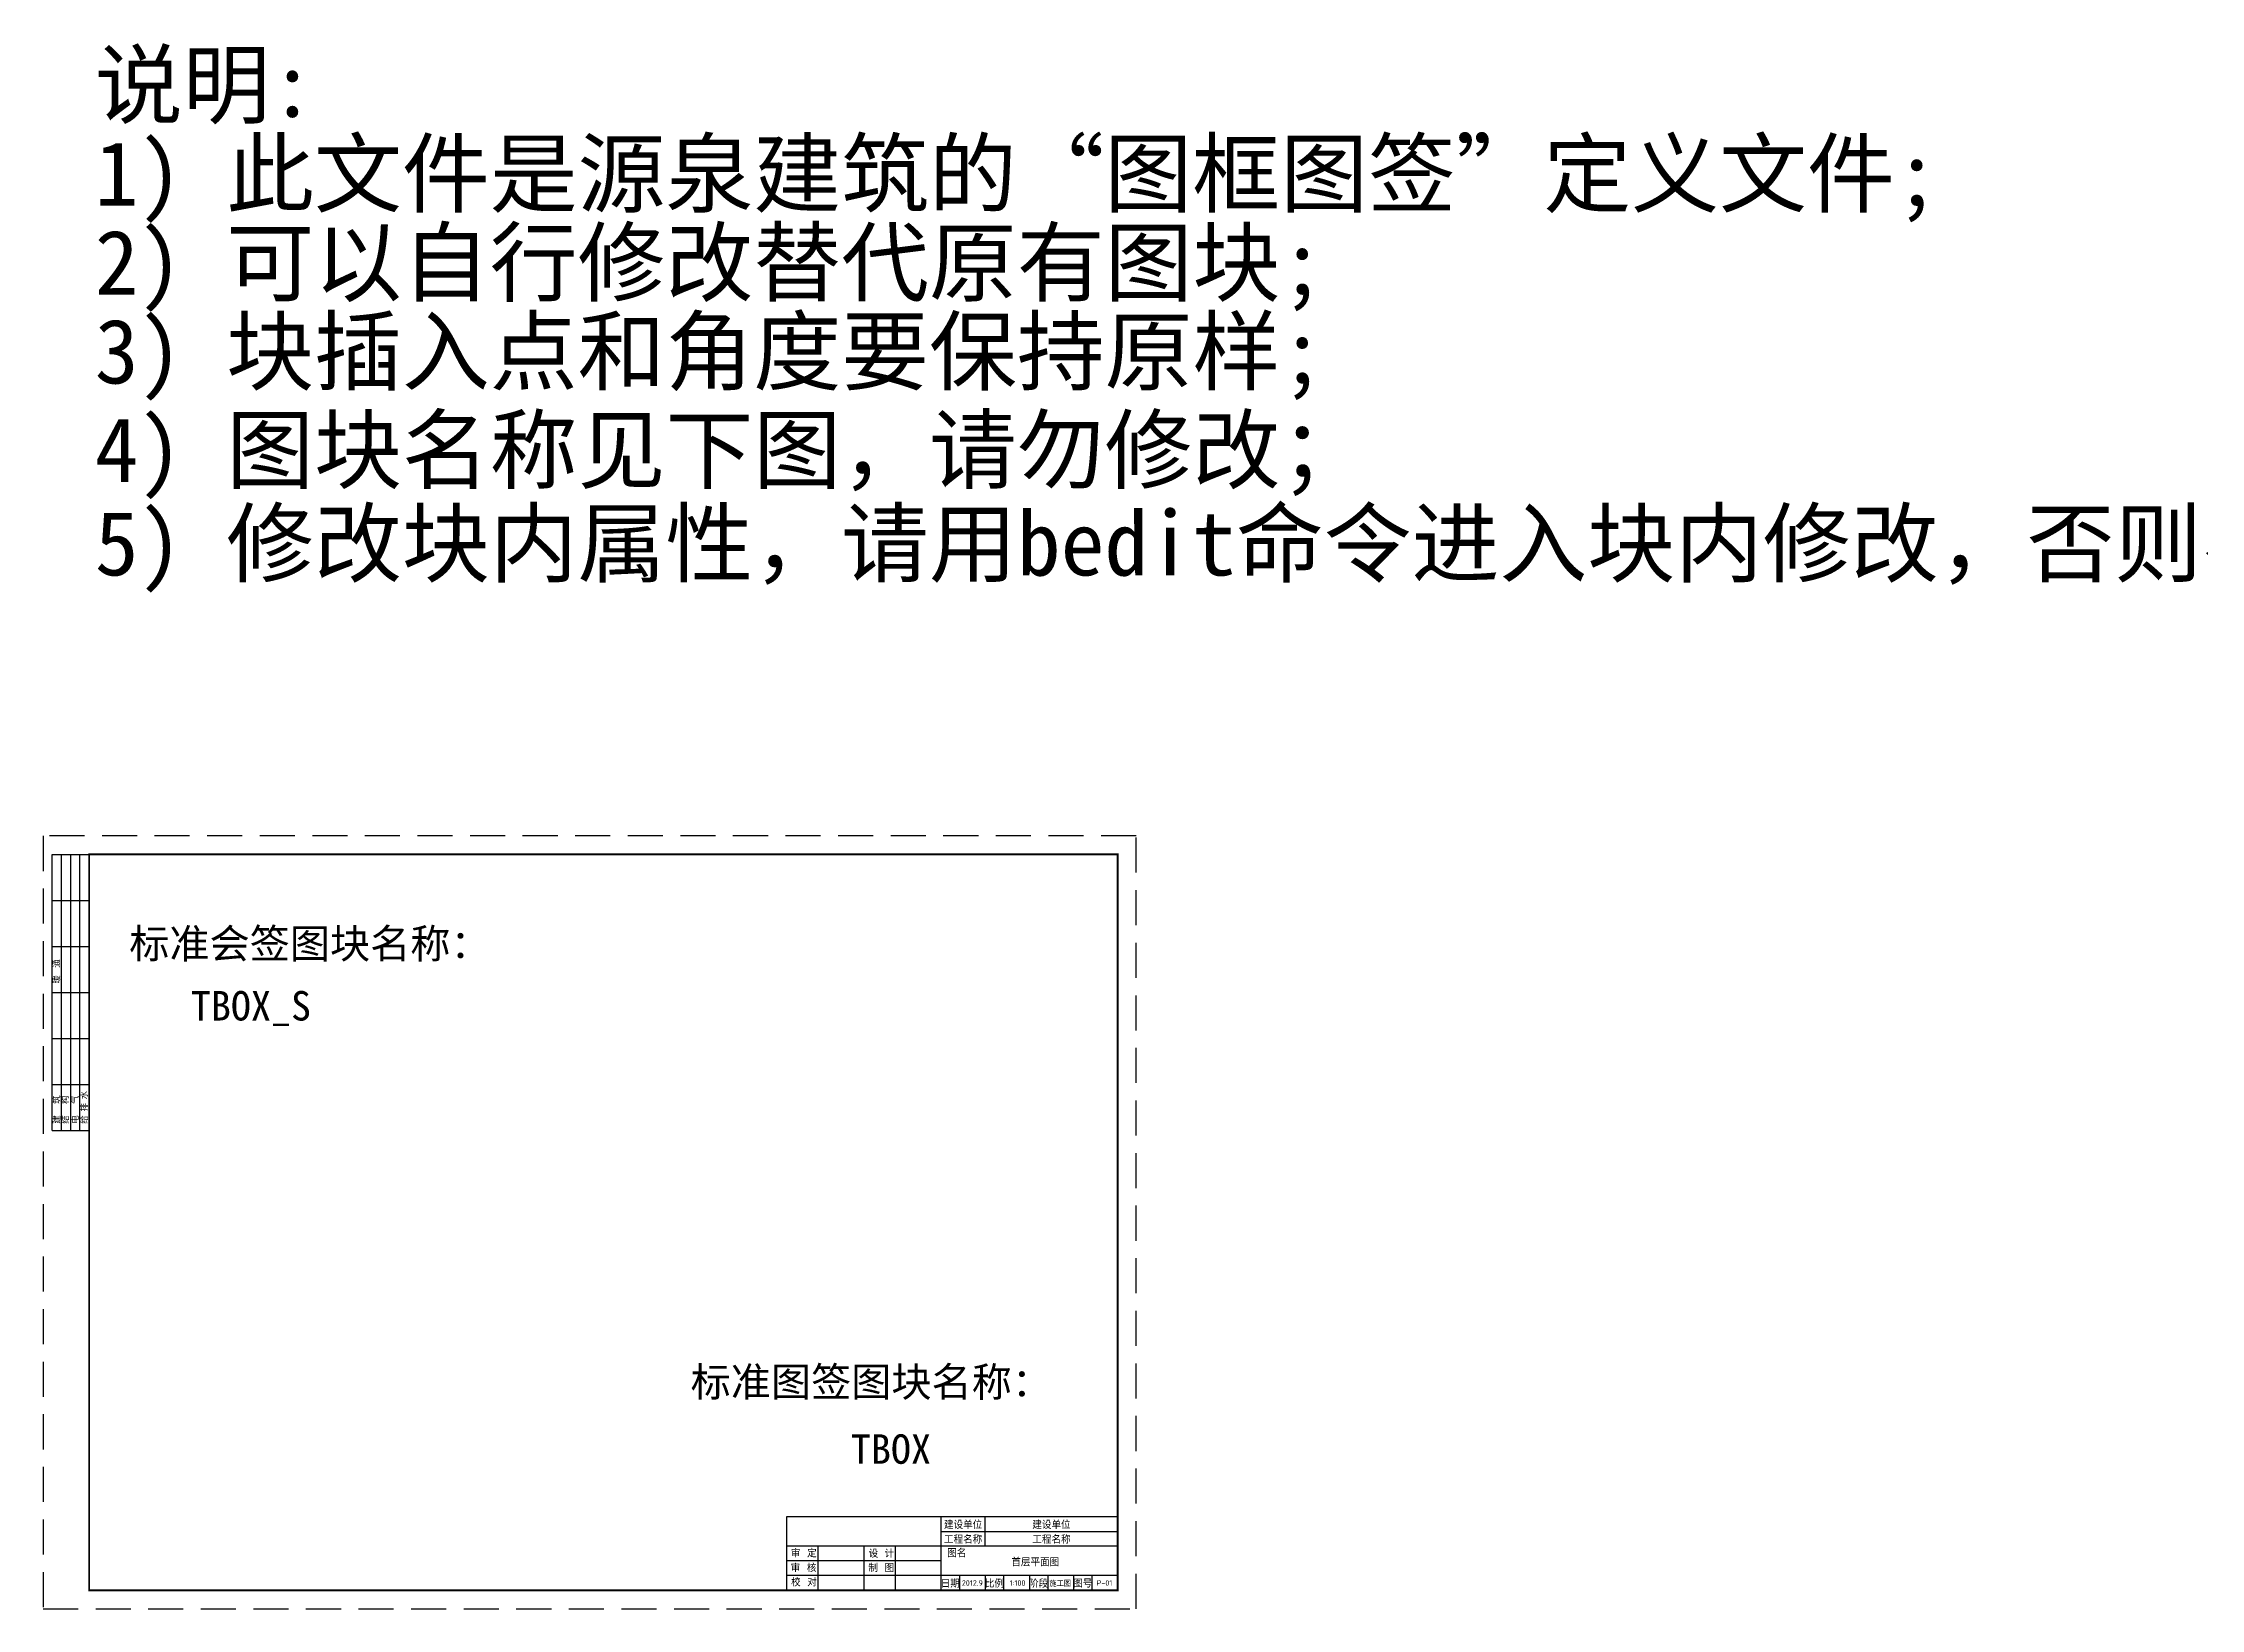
# Model space of a CAD drawing. Extents: x -204 to 3828, y -964 to 1531.
# Drawn here: x 197 to 1370, y 681 to 1531 of the extents above; entities that cross this region are included whole.
import ezdxf
from ezdxf.enums import TextEntityAlignment as Align

# ---------------------------------------------------------------- set-up
doc = ezdxf.new("R2010")
doc.units = 0
doc.linetypes.add('HIDDEN', pattern=[9.525, 6.35, -3.175])
doc.layers.get('0').update_dxf_attribs({"linetype": 'CONTINUOUS'})
doc.styles.add('HZDX', font='superos.shx', dxfattribs={"bigfont": 'HZDX.SHX'})
doc.styles.get("Standard").update_dxf_attribs({"font": ''})
doc.styles.get('STANDARD').set_extended_font_data('SimSun')

# ---------------------------------------------------------------- blocks, each defined once
blk = doc.blocks.new('TBOX_S')
for p, q in [((-20, 0), (0, 0)), ((-20, -75), (-20, 0)), ((-15, -75), (-15, 0)), ((-10, -75), (-10, 0)), ((-5, -75), (-5, 0)), ((0, -75), (0, 0)), ((-20, -25), (0, -25)), ((-20, -50), (0, -50)), ((-20, -150), (-20, -75)), ((-20, -75), (0, -75)), ((-20, -75), (0, -75)), ((-15, -150), (-15, -75)), ((-10, -150), (-10, -75)), ((-5, -150), (-5, -75)), ((0, -150), (0, -75)), ((-20, -100), (0, -100)), ((-20, -125), (0, -125)), ((-20, -150), (0, -150))]:
    blk.add_line(p, q)
at = {"style": 'HZDX'}
for s, p in [('暖  通', (-15.7, -70.3)), ('建   筑', (-15.6, -146.4)), ('结   构', (-10.9, -146.4)), ('电   气', (-5.6, -146.4)), ('给 排 水', (-0.7, -146.4))]:
    blk.add_text(s, height=3.51, rotation=90, dxfattribs=at).set_placement(p)
blk = doc.blocks.new('TBOX')
for p, q in [((-96, 0), (-96, 40)), ((-72, 24), (-72, 40)), ((0, 24), (-180, 24)), ((-163, 24), (-163, 0)), ((-138, 24), (-138, 0)), ((-121, 24), (-121, 0)), ((-96, 32), (0, 32)), ((-96, 16), (-180, 16)), ((0, 8), (-180, 8)), ((-86, 8), (-86, 0)), ((-72, 8), (-72, 0)), ((-62, 8), (-62, 0)), ((-48, 8), (-48, 0)), ((-38, 8), (-38, 0)), ((-24, 8), (-24, 0)), ((-14, 8), (-14, 0))]:
    blk.add_line(p, q)
blk.add_lwpolyline([(-180, 40), (-180, 0), (0, 0), (0, 40)], close=True)
at = {"style": 'HZDX'}
for s, p in [('建设单位', (-84, 36)), ('工程名称', (-84, 28)), ('日期', (-91, 4)), ('比例', (-67, 4)), ('阶段', (-43, 4)), ('图号', (-19, 4))]:
    blk.add_text(s, height=4, dxfattribs=at).set_placement(p, align=Align.MIDDLE)
for s, p in [('审', (-177.7, 10)), ('审', (-177.6, 18)), ('核', (-168.9, 10)), ('定', (-168.8, 18)), ('制', (-135.5, 10)), ('设', (-135.3, 17.8)), ('计', (-126.7, 17.8)), ('图', (-126.7, 10)), ('图名', (-92.6, 18.1)), ('校', (-177.5, 2.2)), ('对', (-168.7, 2.2))]:
    blk.add_text(s, height=4, dxfattribs=at).set_placement(p)
at = {"color": 2, "style": 'HZDX'}
for tag, p in [('建设单位', (-36, 36)), ('工程名称', (-36, 28)), ('图名', (-44.8, 15.7))]:
    blk.add_attdef(tag, text='', height=4, dxfattribs=at).set_placement(p, align=Align.MIDDLE)
at = {"color": 2, "style": 'HZDX', "width": 0.65}
for tag, p in [('日期', (-79, 4)), ('比例', (-54.4, 4)), ('阶段', (-31.2, 4)), ('图号', (-7.2, 4))]:
    blk.add_attdef(tag, text='', height=3, dxfattribs=at).set_placement(p, align=Align.MIDDLE)

msp = doc.modelspace()

# ---------------------------------------------------------------- linework, layer by layer
at = {"color": 8, "linetype": 'HIDDEN', "ltscale": 3}
msp.add_lwpolyline([(197.4, 680.6), (791.4, 680.6), (791.4, 1100.6), (197.4, 1100.6)], close=True, dxfattribs=at)
at = {"color": 8, "linetype": 'HIDDEN', "ltscale": 3, "const_width": 1}
msp.add_lwpolyline([(222.4, 690.6), (781.4, 690.6), (781.4, 1090.6), (222.4, 1090.6)], close=True, dxfattribs=at)

# ---------------------------------------------------------------- block references
msp.add_blockref('TBOX_S', (222.4, 1090.6))
ref = msp.add_blockref('TBOX', (781.4, 690.6))
ref.add_attrib('图号', 'P-01', dxfattribs={"color": 2, "height": 3, "style": 'HZDX'}).set_placement((774.2, 694.6), align=Align.MIDDLE)
ref.add_attrib('阶段', '施工图', dxfattribs={"color": 2, "height": 3, "style": 'HZDX'}).set_placement((750.2, 694.6), align=Align.MIDDLE)
ref.add_attrib('比例', '1:100', dxfattribs={"color": 2, "height": 3, "style": 'HZDX'}).set_placement((727, 694.6), align=Align.MIDDLE)
ref.add_attrib('图名', '首层平面图', dxfattribs={"color": 2, "height": 4, "style": 'HZDX'}).set_placement((736.6, 706.3), align=Align.MIDDLE)
ref.add_attrib('日期', '2012.9', dxfattribs={"color": 2, "height": 3, "style": 'HZDX'}).set_placement((702.4, 694.6), align=Align.MIDDLE)
ref.add_attrib('工程名称', '工程名称', dxfattribs={"color": 2, "height": 4, "style": 'HZDX'}).set_placement((745.4, 718.6), align=Align.MIDDLE)
ref.add_attrib('建设单位', '建设单位', dxfattribs={"color": 2, "height": 4, "style": 'HZDX'}).set_placement((745.4, 726.6), align=Align.MIDDLE)

# ---------------------------------------------------------------- texts
at = {"color": 6}
for s, height, p in [('说明:', 35, (225.5, 1491.4)), ('1) 此文件是源泉建筑的“图框图签”定义文件;', 35, (225.5, 1443.1)), ('2) 可以自行修改替代原有图块;', 35, (225.5, 1394.8)), ('3) 块插入点和角度要保持原样;', 35, (225.5, 1346.5)), ('4) 图块名称见下图，请勿修改；', 35, (225.5, 1293)), ('5) 修改块内属性，请用bedit命令进入块内修改，否则不起作用。', 35, (225.5, 1242.2)), ('标准会签图块名称：', 16, (244.2, 1034.1)), ('TBOX_S', 16, (277.7, 1000.3)), ('标准图签图块名称：', 16, (549.3, 795.9)), ('TBOX', 16, (636.4, 759.4))]:
    msp.add_text(s, height=height, dxfattribs=at).set_placement(p)

doc.saveas('drawing.dxf')
